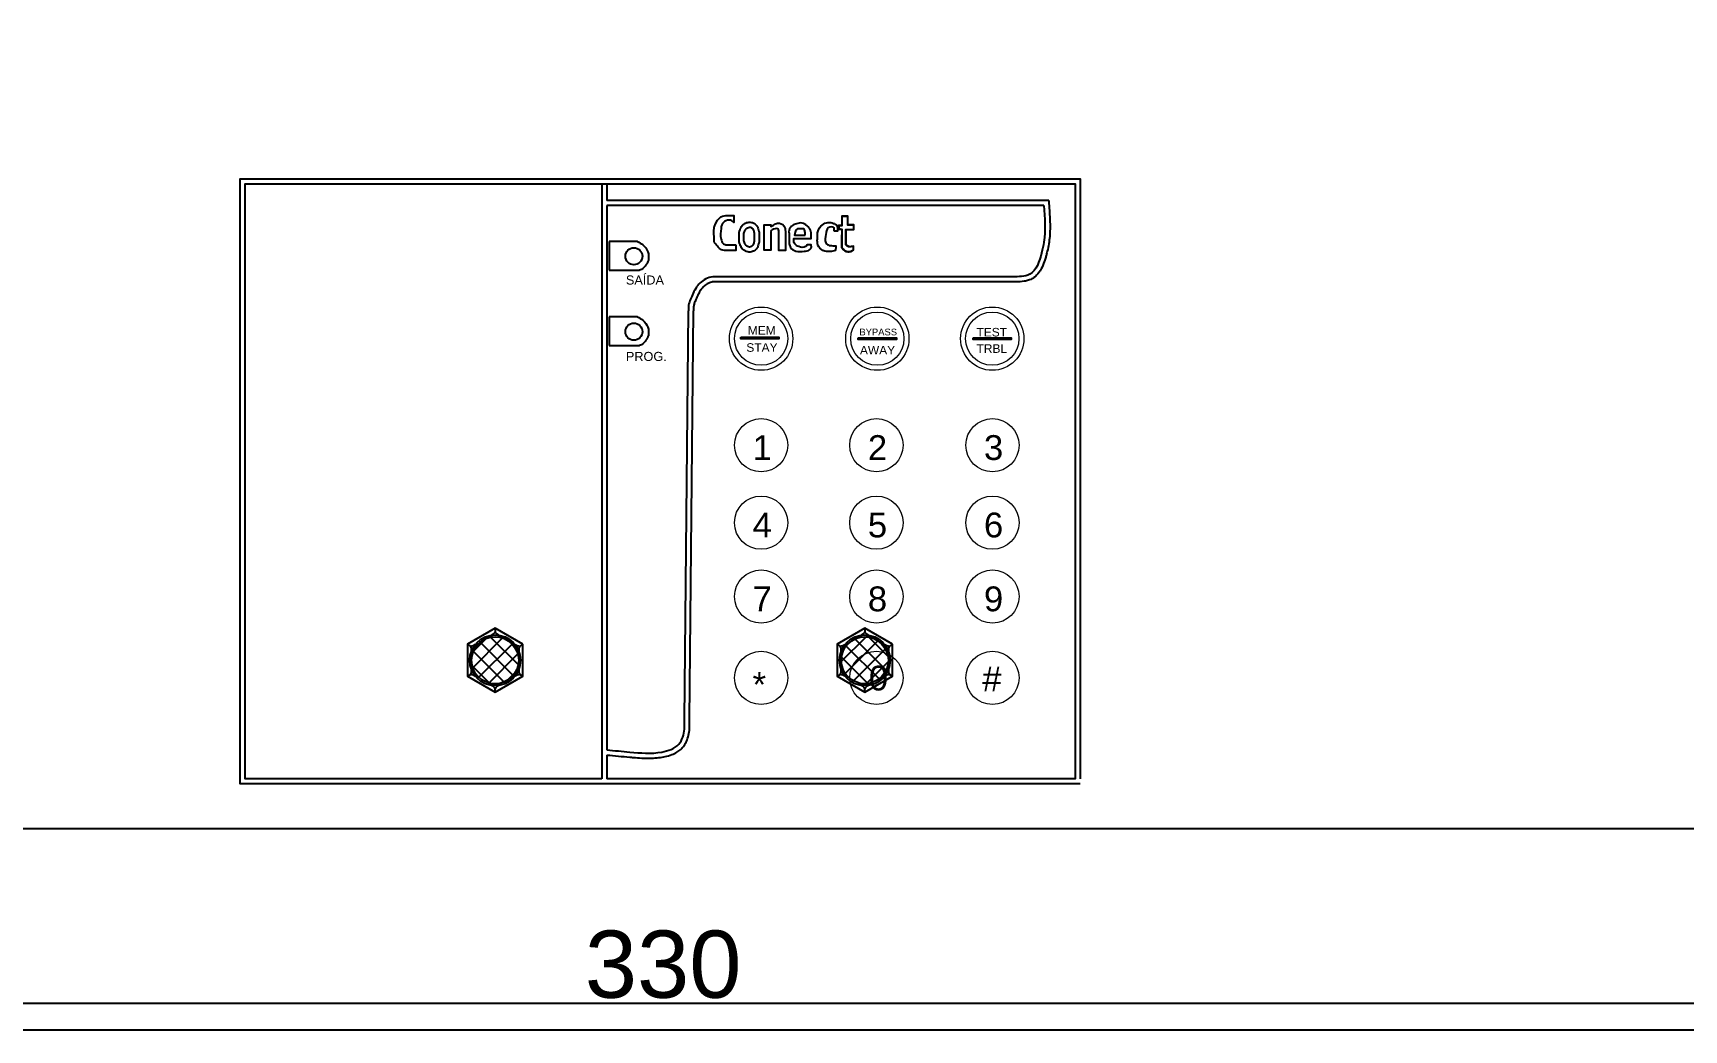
# Model space of a CAD drawing. Header units: millimetres. Extents: x 1729 to 7209, y 940 to 3564.
# Drawn here: x 2591.9 to 2837.5, y 2062.9 to 2211.3 of the extents above; entities that cross this region are included whole.
import ezdxf

# ---------------------------------------------------------------- set-up
doc = ezdxf.new("R2010")
doc.units = ezdxf.units.MM
doc.layers.add('Parafuso', color=5, linetype='Continuous')
doc.styles.get("Standard").update_dxf_attribs({"font": 'arial.ttf'})
doc.dimstyles.new('ISO-25', dxfattribs={"dimtxt": 10, "dimasz": 7, "dimexe": 0.25, "dimexo": 18, "dimtad": 1, "dimtxsty": 'Standard', "dimcen": 2.5, "dimclrd": 1, "dimadec": 0, "dimazin": 0, "dimtfac": 1, "dimtmove": 0, "dimatfit": 3, "dimfxl": 0, "dimarcsym": 0})

# ---------------------------------------------------------------- blocks, each defined once
blk = doc.blocks.new('*U9')
at = {"layer": 'Parafuso'}
h = blk.add_hatch(dxfattribs=at)
h.set_pattern_fill('ANSI37', color=256, scale=0.522152)
h.set_pattern_definition([(45, (-39290.916, 24164.886), (-1.17226415, 1.17226415), []), (135, (-39290.916, 24164.886), (-1.17226415, -1.17226415), [])])
h.paths.add_polyline_path([(-3.77, 0, 1), (3.77, 0, 1)])
at = {"layer": 'Parafuso', "linetype": 'ByBlock', "ltscale": 0.002}
for p, q in [((0, 4.76), (0, 4.24)), ((-4.12, 2.38), (-3.67, 2.12)), ((4.12, 2.38), (3.67, 2.12)), ((-4.12, -2.38), (-3.67, -2.12)), ((3.67, -2.12), (4.12, -2.38)), ((4.06, -2.34), (3.67, -2.12)), ((0, -4.76), (0, -4.24))]:
    blk.add_line(p, q, dxfattribs=at)
at = {"layer": 'Parafuso'}
blk.add_lwpolyline([(4.12, 2.38), (0, 4.76), (-4.12, 2.38), (-4.12, -2.38), (0, -4.76), (4.12, -2.38)], close=True, dxfattribs=at)
at = {"layer": 'Parafuso', "linetype": 'ByBlock', "ltscale": 0.002}
blk.add_circle((0, 0), 3.77, dxfattribs=at)
for centre, start, end in [((-1.04, 4.85), 289.7455, 329.5986), ((1.04, 4.85), 210.4014, 250.2545), ((-3.68, 3.33), 270.4014, 310.2545), ((-4.72, 1.52), 349.7455, 29.5986), ((3.68, 3.33), 229.7455, 269.5986), ((4.72, 1.52), 150.4014, 190.2545), ((-4.72, -1.52), 330.4014, 10.2545), ((-3.68, -3.33), 49.7455, 89.5986), ((3.68, -3.33), 90.4014, 130.2545), ((4.72, -1.52), 169.7455, 209.5986), ((-1.04, -4.85), 30.4014, 70.2545), ((1.04, -4.85), 109.7455, 149.5986)]:
    blk.add_arc(centre, 1.21, start, end, dxfattribs=at)
blk = doc.blocks.new('CONNECT')
h = blk.add_hatch(color=256)
h.dxf.hatch_style = 1
h.paths.add_polyline_path([(80.13, -23.8), (80.13, -23.53), (74.47, -23.53), (74.47, -23.8)])
h = blk.add_hatch(color=256)
h.dxf.hatch_style = 1
h.paths.add_polyline_path([(97.63, -23.91), (97.63, -23.64), (91.96, -23.64), (91.96, -23.91)])
h = blk.add_hatch(color=256)
h.dxf.hatch_style = 1
h.paths.add_polyline_path([(114.73, -23.91), (114.73, -23.64), (109.06, -23.64), (109.06, -23.91)])
for p, q in [((53.82, -0.75), (53.82, -89.25)), ((54.57, -0.75), (54.57, -3.2)), ((120.29, -3.2), (54.57, -3.2)), ((119.59, -3.95), (54.57, -3.95)), ((54.57, -3.95), (54.57, -84.96)), ((59.12, -9.29), (54.88, -9.29)), ((54.88, -9.29), (54.88, -13.57)), ((54.88, -13.57), (59.4, -13.59)), ((112.67, -14.56), (70.31, -14.56)), ((112.67, -15.31), (70.39, -15.31)), ((66.1, -80.49), (66.7, -19.64)), ((66.85, -80.5), (67.45, -19.65)), ((59.12, -20.51), (54.88, -20.51)), ((54.88, -20.51), (54.88, -24.79)), ((54.88, -24.79), (59.4, -24.81)), ((54.57, -85.72), (54.57, -89.25))]:
    blk.add_line(p, q)
for points in [[(125, -90), (0, -90), (0, 0), (125, 0), (125, -89.24)], [(53.82, -89.25), (0.75, -89.25), (0.75, -0.75), (124.25, -0.75), (124.25, -89.25), (54.57, -89.25)]]:
    blk.add_lwpolyline(points)
for points in [[(74.47, -23.53), (80.13, -23.53), (80.13, -23.8), (74.47, -23.8)], [(91.96, -23.64), (97.63, -23.64), (97.63, -23.91), (91.96, -23.91)], [(109.06, -23.64), (114.73, -23.64), (114.73, -23.91), (109.06, -23.91)]]:
    blk.add_lwpolyline(points, close=True)
for centre in [(58.58, -11.51), (58.58, -22.73)]:
    blk.add_circle(centre, 1.27)
at = {"color": 0, "lineweight": 0}
for centre, radius in [((77.51, -23.77), 4.71), ((94.8, -23.77), 4.71), ((111.9, -23.77), 4.71), ((77.51, -23.77), 3.96), ((94.8, -23.77), 3.96), ((111.9, -23.77), 3.96), ((77.51, -39.63), 3.96), ((94.66, -39.63), 3.96), ((111.92, -39.63), 3.96), ((77.51, -51.15), 3.96), ((94.66, -51.15), 3.96), ((111.92, -51.15), 3.96), ((77.51, -62.14), 3.96), ((94.66, -62.14), 3.96), ((111.92, -62.14), 3.96), ((77.51, -74.24), 3.96), ((94.66, -74.24), 3.96), ((111.92, -74.24), 3.96)]:
    blk.add_circle(centre, radius, dxfattribs=at)
for points, knots in [([(120.29, -3.2), (120.31, -3.43), (120.33, -3.66), (120.34, -3.9), (120.34, -3.9), (120.34, -3.9), (120.34, -3.9), (120.36, -4.13), (120.38, -4.36), (120.42, -5.07), (120.45, -5.54), (120.51, -6.96), (120.51, -7.91), (120.38, -9.22), (120.33, -9.59), (120.2, -10.3), (120.11, -10.66), (119.98, -11.19), (119.93, -11.36), (119.84, -11.71), (119.78, -11.89), (119.61, -12.43), (119.48, -12.79), (119.14, -13.49), (118.94, -13.83), (118.56, -14.28), (118.42, -14.42), (118.16, -14.64), (118.05, -14.73), (117.82, -14.86), (117.72, -14.92), (117.51, -15.01), (117.41, -15.05), (117.09, -15.15), (116.88, -15.2), (116.26, -15.29), (115.86, -15.31), (115.3, -15.31), (115.14, -15.31), (114.8, -15.3), (114.62, -15.3), (114.28, -15.3), (114.11, -15.3), (113.6, -15.3), (113.27, -15.3), (112.85, -15.31), (112.76, -15.31), (112.67, -15.31)], [-1.828135, -1.828135, -1.828135, -1.828135, -0.004019, -0.004019, -0.004019, 0, 0, 0, 1.828665, 1.828665, 5.485996, 5.485996, 12.800656, 12.800656, 15.596941, 15.596941, 18.393226, 18.393226, 19.691946, 19.691946, 20.990666, 20.990666, 23.588105, 23.588105, 26.185545, 26.185545, 27.452124, 27.452124, 28.347909, 28.347909, 29.068021, 29.068021, 29.788132, 29.788132, 31.228356, 31.228356, 34.001892, 34.001892, 35.231373, 35.231373, 36.589812, 36.589812, 37.948251, 37.948251, 40.665128, 40.665128, 41.380942, 41.380942, 41.380942, 41.380942]), ([(73.74, -9.79), (73.62, -9.79), (73.13, -9.78), (72.46, -9.92), (71.74, -9.58), (71.4, -8.66), (71.51, -7.73), (71.61, -6.72), (72.22, -6.13), (73.08, -6.06), (73.36, -6.4), (73.45, -6.5), (73.45, -6.15), (73.45, -5.8), (73.45, -5.45), (73.15, -5.44), (72.51, -5.43), (71.31, -5.54), (70.76, -6.53), (70.35, -7.69), (70.56, -8.54), (70.48, -9.52), (70.98, -9.95), (71.45, -10.59), (71.96, -10.63), (72.26, -10.65), (72.75, -10.66), (73.25, -10.66), (73.74, -10.66), (73.74, -10.37), (73.74, -10.08), (73.74, -9.79)], [0, 0, 0, 0, 1.000539, 3.909478, 5.230627, 6.978036, 11.199107, 12.650894, 14.955787, 17.382743, 18.393566, 18.393566, 18.393566, 19.393566, 19.393566, 19.393566, 21.773896, 24.569508, 28.376272, 29.735716, 34.394929, 35.056241, 37.391433, 39.013904, 41.236268, 41.236268, 41.236268, 42.236268, 42.236268, 42.236268, 43.236268, 43.236268, 43.236268, 43.236268]), ([(77.22, -7.99), (77.21, -7.94), (77.2, -7.89), (77.16, -7.72), (77.13, -7.59), (77.06, -7.38), (77.03, -7.31), (76.97, -7.17), (76.93, -7.11), (76.85, -6.97), (76.8, -6.9), (76.66, -6.76), (76.59, -6.69), (76.45, -6.6), (76.4, -6.57), (76.26, -6.51), (76.18, -6.48), (75.95, -6.44), (75.81, -6.43), (75.57, -6.45), (75.46, -6.47), (75.3, -6.52), (75.25, -6.54), (75.14, -6.59), (75.09, -6.62), (74.97, -6.69), (74.9, -6.74), (74.74, -6.88), (74.67, -6.98), (74.54, -7.17), (74.49, -7.26), (74.39, -7.46), (74.35, -7.58), (74.28, -7.77), (74.26, -7.85), (74.24, -7.92), (74.24, -8.42), (74.24, -8.91), (74.24, -9.41), (74.26, -9.48), (74.28, -9.56), (74.35, -9.75), (74.39, -9.86), (74.49, -10.07), (74.54, -10.16), (74.67, -10.35), (74.74, -10.44), (74.9, -10.58), (74.97, -10.63), (75.09, -10.71), (75.14, -10.74), (75.25, -10.79), (75.3, -10.81), (75.46, -10.86), (75.57, -10.88), (75.81, -10.9), (75.95, -10.89), (76.18, -10.84), (76.26, -10.81), (76.4, -10.75), (76.45, -10.73), (76.59, -10.64), (76.66, -10.57), (76.8, -10.43), (76.85, -10.36), (76.93, -10.22), (76.97, -10.15), (77.03, -10.02), (77.06, -9.95), (77.13, -9.74), (77.16, -9.61), (77.2, -9.44), (77.21, -9.38), (77.22, -9.34), (77.22, -8.89), (77.22, -8.44), (77.22, -7.99)], [0, 0, 0, 0, 0.399282, 0.399282, 1.247016, 1.247016, 1.632987, 1.632987, 1.953621, 1.953621, 2.274254, 2.274254, 2.594888, 2.594888, 2.755205, 2.755205, 3.047829, 3.047829, 3.528284, 3.528284, 3.931062, 3.931062, 4.132452, 4.132452, 4.333841, 4.333841, 4.629036, 4.629036, 5.137768, 5.137768, 5.646501, 5.646501, 6.365749, 6.365749, 6.948602, 6.948602, 6.948602, 7.948602, 7.948602, 7.948602, 8.531454, 8.531454, 9.250703, 9.250703, 9.759435, 9.759435, 10.268167, 10.268167, 10.563362, 10.563362, 10.764751, 10.764751, 10.966141, 10.966141, 11.36892, 11.36892, 11.849374, 11.849374, 12.141998, 12.141998, 12.302315, 12.302315, 12.622949, 12.622949, 12.943583, 12.943583, 13.264216, 13.264216, 13.650187, 13.650187, 14.497921, 14.497921, 14.897203, 14.897203, 14.897203, 15.897203, 15.897203, 15.897203, 15.897203]), ([(76.48, -8.14), (76.45, -7.99), (76.39, -7.68), (76.13, -7.14), (75.46, -7.18), (75.11, -7.63), (75.01, -7.95), (74.96, -8.13), (74.96, -8.49), (74.96, -8.84), (74.96, -9.2), (75.01, -9.37), (75.11, -9.7), (75.46, -10.15), (76.13, -10.18), (76.39, -9.65), (76.45, -9.33), (76.48, -9.18), (76.48, -8.84), (76.48, -8.49), (76.48, -8.14)], [0, 0, 0, 0, 1.250396, 2.593573, 4.263454, 5.485922, 6.948602, 6.948602, 6.948602, 7.948602, 7.948602, 7.948602, 9.411281, 10.633749, 12.30363, 13.646807, 14.897203, 14.897203, 14.897203, 15.897203, 15.897203, 15.897203, 15.897203]), ([(78.94, -7.82), (79.01, -7.74), (79.25, -7.46), (80.14, -7.23), (80.15, -7.86), (80.16, -8.16), (80.16, -8.99), (80.16, -9.83), (80.16, -10.66), (80.45, -10.66), (80.73, -10.66), (81.02, -10.66), (81.05, -10.66), (81.09, -10.66), (81.13, -10.66), (81.13, -9.71), (81.13, -8.75), (81.13, -7.79), (81.1, -7.5), (81.04, -6.85), (80.04, -6.43), (79.43, -6.86), (79.08, -7), (78.93, -7.07), (78.93, -6.98), (78.93, -6.89), (78.93, -6.81), (78.6, -6.81), (78.28, -6.81), (77.96, -6.81), (77.96, -8.07), (77.96, -9.33), (77.96, -10.58), (78.29, -10.58), (78.62, -10.58), (78.94, -10.58), (78.94, -9.66), (78.94, -8.74), (78.94, -7.82)], [0, 0, 0, 0, 0.865344, 3.042835, 4.977608, 4.977608, 4.977608, 5.977608, 5.977608, 5.977608, 6.977608, 6.977608, 6.977608, 7.977608, 7.977608, 7.977608, 8.977608, 8.977608, 8.977608, 11.224441, 13.915446, 15.653394, 16.958655, 16.958655, 16.958655, 17.958655, 17.958655, 17.958655, 18.958655, 18.958655, 18.958655, 19.958655, 19.958655, 19.958655, 20.958655, 20.958655, 20.958655, 21.958655, 21.958655, 21.958655, 21.958655]), ([(84.97, -8.25), (84.97, -8.45), (84.97, -8.66), (84.97, -8.86), (84.11, -8.86), (83.25, -8.86), (82.39, -8.86), (82.37, -9.02), (82.33, -9.41), (82.67, -9.88), (83.28, -10.17), (83.99, -10.27), (84.29, -9.91), (84.37, -9.82), (84.56, -9.82), (84.75, -9.82), (84.95, -9.82), (84.98, -9.98), (85.03, -10.22), (84.86, -10.39), (84.8, -10.44), (84.77, -10.47), (84.55, -10.7), (83.76, -10.76), (82.77, -10.91), (81.87, -10.36), (81.73, -9.84), (81.67, -9.64), (81.67, -9.13), (81.67, -8.61), (81.67, -8.1), (81.66, -7.94), (81.61, -7.48), (82.14, -6.84), (82.95, -6.6), (83.7, -6.5), (84.28, -6.92), (84.84, -7.38), (84.93, -7.96), (84.97, -8.25)], [0, 0, 0, 0, 1, 1, 1, 2, 2, 2, 3.311967, 5.047537, 6.096683, 8.77094, 9.734371, 9.734371, 9.734371, 10.734371, 10.734371, 10.734371, 11.946486, 12.535674, 12.535674, 12.535674, 12.861924, 15.069571, 18.318307, 20.902318, 22.518012, 22.518012, 22.518012, 23.518012, 23.518012, 23.518012, 24.767344, 27.125139, 29.274544, 31.555569, 32.684815, 34.849753, 37.129193, 37.129193, 37.129193, 37.129193]), ([(88.59, -10.67), (88.31, -10.73), (87.69, -10.85), (86.67, -10.76), (85.84, -9.95), (85.89, -8.84), (85.85, -7.76), (86.49, -6.82), (87.41, -6.37), (88.16, -6.56), (88.8, -6.81), (88.86, -7.19), (88.89, -7.4), (88.89, -7.53), (88.88, -7.66), (88.88, -7.79), (88.71, -7.79), (88.53, -7.79), (88.35, -7.79)], [0.523945, 0.523945, 0.523945, 0.523945, 2.733077, 5.499626, 8.315657, 10.770354, 13.93156, 16.718309, 19.213809, 21.440335, 22.727263, 24.219363, 24.219363, 24.219363, 25.219363, 25.219363, 25.219363, 26.219363, 26.219363, 26.219363, 26.219363]), ([(88.36, -7.72), (88.39, -7.56), (88.48, -7.07), (87.19, -7.16), (87.19, -8.34), (86.89, -9.3), (87.51, -9.94), (88.09, -9.93), (88.48, -9.94), (88.63, -9.94), (88.61, -10.18), (88.6, -10.42), (88.59, -10.67)], [0, 0, 0, 0, 1.125512, 3.38498, 6.10073, 9.327511, 10.565368, 12.467507, 13.638812, 13.638812, 13.638812, 14.58164, 14.58164, 14.58164, 14.58164]), ([(90.12, -9.83), (90.25, -9.94), (90.58, -10.21), (91, -10.1), (91.25, -10.03), (91.25, -10.2), (91.25, -10.38), (91.25, -10.55), (91.12, -10.65), (90.75, -10.91), (89.95, -10.83), (89.63, -10.41), (89.48, -10.21), (89.49, -9.29), (89.49, -8.38), (89.5, -7.46), (89.34, -7.45), (89.19, -7.45), (89.04, -7.45), (89.04, -7.29), (89.04, -7.12), (89.04, -6.95), (89.2, -6.95), (89.35, -6.95), (89.51, -6.95), (89.51, -6.48), (89.51, -6.01), (89.52, -5.53), (89.82, -5.53), (90.12, -5.54), (90.42, -5.54), (90.42, -5.97), (90.42, -6.41), (90.42, -6.85), (90.72, -6.85), (91.02, -6.85), (91.31, -6.85), (91.31, -7.07), (91.31, -7.29), (91.31, -7.51), (90.92, -7.51), (90.52, -7.51), (90.13, -7.51), (90.13, -8.28), (90.12, -9.06), (90.12, -9.83)], [0, 0, 0, 0, 1.259842, 3.179741, 3.179741, 3.179741, 4.179741, 4.179741, 4.179741, 5.447932, 7.683732, 9.54587, 9.54587, 9.54587, 10.54587, 10.54587, 10.54587, 11.54587, 11.54587, 11.54587, 12.54587, 12.54587, 12.54587, 13.54587, 13.54587, 13.54587, 14.54587, 14.54587, 14.54587, 15.54587, 15.54587, 15.54587, 16.54587, 16.54587, 16.54587, 17.54587, 17.54587, 17.54587, 18.54587, 18.54587, 18.54587, 19.54587, 19.54587, 19.54587, 20.54587, 20.54587, 20.54587, 20.54587]), ([(90.14, -9.81), (90.27, -9.92), (90.6, -10.18), (91.01, -10.06), (91.26, -10), (91.26, -10.17), (91.26, -10.34), (91.26, -10.51), (91.13, -10.61), (90.77, -10.87), (89.99, -10.8), (89.66, -10.38), (89.52, -10.19), (89.52, -9.28), (89.52, -8.37), (89.52, -7.46), (89.37, -7.46), (89.22, -7.46), (89.07, -7.46), (89.07, -7.3), (89.07, -7.13), (89.07, -6.97), (89.22, -6.97), (89.38, -6.97), (89.53, -6.97), (89.53, -6.5), (89.53, -6.03), (89.53, -5.57), (89.83, -5.57), (90.13, -5.57), (90.43, -5.57), (90.43, -6), (90.43, -6.43), (90.43, -6.86), (90.72, -6.86), (91.02, -6.86), (91.31, -6.86), (91.31, -7.08), (91.31, -7.29), (91.31, -7.51), (90.92, -7.51), (90.53, -7.51), (90.14, -7.51), (90.14, -8.28), (90.14, -9.04), (90.14, -9.81)], [0, 0, 0, 0, 1.259842, 3.179741, 3.179741, 3.179741, 4.179741, 4.179741, 4.179741, 5.447932, 7.683732, 9.54587, 9.54587, 9.54587, 10.54587, 10.54587, 10.54587, 11.54587, 11.54587, 11.54587, 12.54587, 12.54587, 12.54587, 13.54587, 13.54587, 13.54587, 14.54587, 14.54587, 14.54587, 15.54587, 15.54587, 15.54587, 16.54587, 16.54587, 16.54587, 17.54587, 17.54587, 17.54587, 18.54587, 18.54587, 18.54587, 19.54587, 19.54587, 19.54587, 20.54587, 20.54587, 20.54587, 20.54587]), ([(84.05, -8.37), (83.52, -8.37), (82.99, -8.37), (82.46, -8.37), (82.5, -8.24), (82.58, -7.91), (82.82, -7.29), (83.38, -7.49), (83.9, -7.33), (84.07, -7.89), (84.06, -8.21), (84.05, -8.37)], [0, 0, 0, 0, 1, 1, 1, 2.174662, 3.791615, 5.215034, 6.244008, 7.485688, 8.871798, 8.871798, 8.871798, 8.871798]), ([(70.31, -14.56), (69.61, -14.7), (68.22, -15.29), (67.32, -17.18), (66.66, -18.6), (66.69, -19.43), (66.7, -19.64)], [7.855531, 7.855531, 7.855531, 7.855531, 13.409592, 19.095792, 23.979353, 25.642335, 25.642335, 25.642335, 25.642335]), ([(70.39, -15.31), (70.32, -15.32), (70.24, -15.34), (69.93, -15.43), (69.7, -15.52), (69.28, -15.74), (69.1, -15.86), (68.82, -16.12), (68.71, -16.25), (68.49, -16.56), (68.39, -16.73), (68.21, -17.08), (68.13, -17.25), (67.99, -17.53), (67.94, -17.65), (67.84, -17.87), (67.79, -17.97), (67.65, -18.28), (67.58, -18.48), (67.51, -18.74), (67.49, -18.82), (67.47, -18.95), (67.46, -19), (67.45, -19.09), (67.45, -19.13), (67.44, -19.21), (67.44, -19.26), (67.45, -19.4), (67.45, -19.5), (67.45, -19.61)], [8.078999, 8.078999, 8.078999, 8.078999, 8.757387, 8.757387, 11.07109, 11.07109, 13.384792, 13.384792, 15.225508, 15.225508, 17.066225, 17.066225, 18.61861, 18.61861, 19.581452, 19.581452, 20.544294, 20.544294, 22.469979, 22.469979, 23.314193, 23.314193, 23.875087, 23.875087, 24.323818, 24.323818, 24.77255, 24.77255, 25.642335, 25.642335, 25.642335, 25.642335]), ([(54.57, -85.72), (55.7, -85.82), (56.84, -85.93), (57.97, -86.03), (57.97, -86.03), (57.97, -86.03), (57.97, -86.03), (58.15, -86.05), (58.33, -86.07), (58.91, -86.12), (59.33, -86.15), (60.23, -86.2), (60.73, -86.21), (61.58, -86.18), (61.94, -86.15), (62.61, -86.07), (62.93, -86.01), (63.58, -85.87), (63.92, -85.78), (64.5, -85.56), (64.75, -85.44), (65.18, -85.18), (65.37, -85.05), (65.64, -84.81), (65.74, -84.71), (66, -84.41), (66.15, -84.2), (66.4, -83.74), (66.5, -83.51), (66.69, -82.94), (66.77, -82.59), (66.84, -82.03), (66.86, -81.81), (66.88, -81.38), (66.88, -81.18), (66.87, -80.8), (66.86, -80.62), (66.85, -80.46)], [-8.948575, -8.948575, -8.948575, -8.948575, 0.183832, 0.183832, 0.183832, 0.186469, 0.186469, 0.186469, 1.621751, 1.621751, 4.865254, 4.865254, 8.669098, 8.669098, 11.266924, 11.266924, 13.595144, 13.595144, 15.923364, 15.923364, 17.756315, 17.756315, 19.222317, 19.222317, 20.059903, 20.059903, 21.716719, 21.716719, 23.373535, 23.373535, 25.675243, 25.675243, 27.205585, 27.205585, 28.735927, 28.735927, 30.09226, 30.09226, 30.09226, 30.09226]), ([(54.57, -84.96), (55.7, -85.07), (56.84, -85.17), (57.97, -85.28), (59.54, -85.42), (62.02, -85.65), (65.49, -84.52), (66.17, -82.19), (66.12, -80.95), (66.1, -80.49)], [-9.146969, -9.146969, -9.146969, -9.146969, 0, 0, 0, 12.667448, 20.043346, 26.41506, 30.09226, 30.09226, 30.09226, 30.09226])]:
    blk.add_open_spline(points, degree=3, knots=knots)
for points in [[(119.59, -3.95), (119.59, -9.39), (119.24, -11.03), (117.48, -14.19), (114.91, -14.55), (112.67, -14.56)], [(59.12, -9.29), (59.9, -9.82), (60.66, -10.83), (60.77, -11.16)], [(60.77, -12.11), (60.38, -12.79), (59.71, -13.46), (59.4, -13.59)], [(60.77, -11.16), (60.77, -12.11)], [(59.12, -20.51), (59.9, -21.04), (60.66, -22.05), (60.77, -22.38)], [(60.77, -23.33), (60.38, -24.01), (59.71, -24.68), (59.4, -24.81)], [(60.77, -22.38), (60.77, -23.33)]]:
    blk.add_spline(points, degree=3)
at = {"attachment_point": 1}
for s, width, gutter_width, insert, char_height in [('SAÍDA', 5.8135, 48.96, (57.39, -14.37), 1.351), ('MEM', 4.0905, 46.11, (75.53, -21.91), 1.273), ('STAY', 4.0905, 46.11, (75.31, -24.45), 1.273), ('BYPASS', 3.2192, 36.29, (92.13, -22.28), 1.002), ('TEST', 4.0905, 46.11, (109.55, -22.17), 1.273), ('PROG.', 5.8135, 48.96, (57.39, -25.74), 1.351), ('AWAY', 4.0905, 46.11, (92.21, -24.85), 1.273), ('TRBL', 4.0905, 46.11, (109.56, -24.61), 1.273), ('1', 8.3999, 133.84, (76.24, -38.13), 3.69), ('2', 8.3999, 133.84, (93.39, -38.13), 3.69), ('3', 8.3999, 133.84, (110.66, -38.13), 3.69), ('4', 8.3999, 133.84, (76.24, -49.65), 3.69), ('5', 8.3999, 133.84, (93.39, -49.65), 3.69), ('6', 8.3999, 133.84, (110.66, -49.65), 3.69), ('7', 8.3999, 133.84, (76.24, -60.64), 3.69), ('8', 8.3999, 133.84, (93.39, -60.64), 3.69), ('9', 8.3999, 133.84, (110.66, -60.64), 3.69), ('*', 8.3999, 133.84, (76.24, -73.39), 3.69), ('0', 8.3999, 133.84, (93.54, -72.43), 3.69), ('#', 8.3999, 133.84, (110.42, -72.54), 3.69)]:
    blk.add_mtext_dynamic_manual_height_columns(s, width=width, gutter_width=gutter_width, heights=[0], dxfattribs=dict(at, insert=insert, char_height=char_height))
blk = doc.blocks.new('*D57')
at = {"color": 0, "linetype": 'Continuous', "lineweight": -2}
for p, q in [((2520.63, 2074.95), (2520.63, 2066.69)), ((2850.63, 2074.95), (2850.63, 2066.69))]:
    blk.add_line(p, q, dxfattribs=at)
at = {"color": 1, "linetype": 'Continuous', "lineweight": -2}
blk.add_line((2527.63, 2066.94), (2843.63, 2066.94), dxfattribs=at)
at = {"color": 1}
for points in [[(2527.63, 2068.1), (2527.63, 2065.77), (2520.63, 2066.94)], [(2843.63, 2068.1), (2843.63, 2065.77), (2850.63, 2066.94)]]:
    blk.add_solid(points, dxfattribs=at)
at = {"layer": 'Defpoints', "color": 0}
for p in [(2520.63, 2092.95), (2850.63, 2092.95), (2850.63, 2066.94)]:
    blk.add_point(p, dxfattribs=at)
at = {"color": 0, "insert": (2685.63, 2072.67), "char_height": 10, "attachment_point": 5}
blk.add_mtext('330', dxfattribs=at)

msp = doc.modelspace()

# ---------------------------------------------------------------- linework, layer by layer
for points in [[(1800.631, 2062.949), (2900.631, 2062.949), (2900.631, 2862.949), (1800.631, 2862.949)], [(2520.631, 2092.949), (2850.631, 2092.949), (2850.631, 2382.949), (2520.631, 2382.949)]]:
    msp.add_lwpolyline(points, close=True)
for centre in [(2660.631, 2117.949), (2715.631, 2117.949)]:
    msp.add_circle(centre, 3.5)

# ---------------------------------------------------------------- block references
msp.add_blockref('CONNECT', (2622.693, 2189.578))
at = {"layer": 'Parafuso'}
for p in [(2660.631, 2117.949), (2715.631, 2117.949)]:
    msp.add_blockref('*U9', p, dxfattribs=at)

# ---------------------------------------------------------------- dimensions: what is measured, and where the dimension line sits
dim = msp.add_linear_dim(base=(2850.631, 2066.937), p1=(2520.631, 2092.949), p2=(2850.631, 2092.949), dimstyle='ISO-25')
dim.commit()
dim.dimension.update_dxf_attribs({"geometry": '*D57', "text_midpoint": (2685.631, 2072.671)})

doc.saveas('drawing.dxf')
